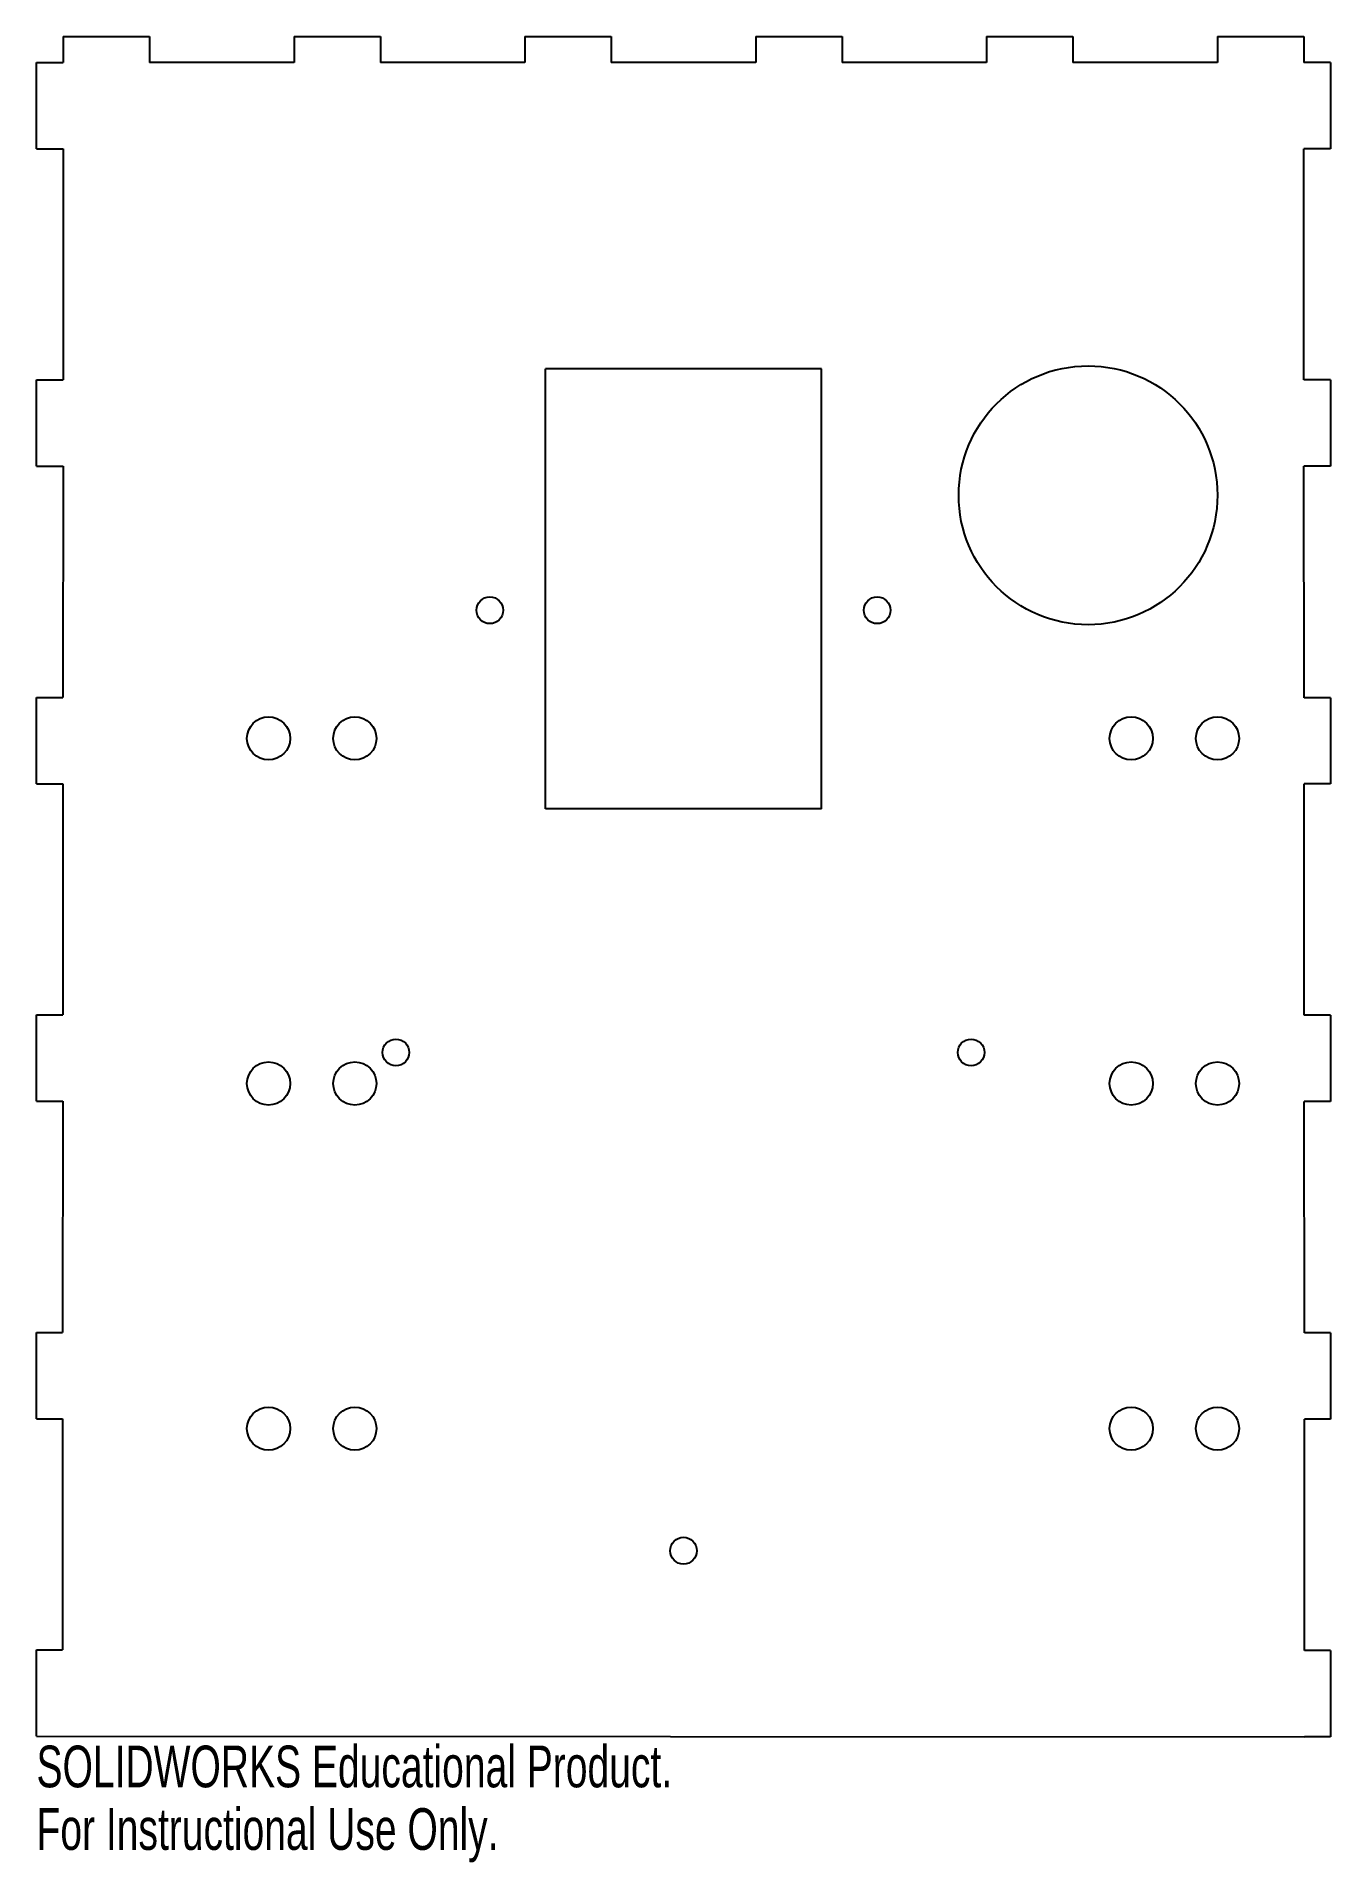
# Model space of a CAD drawing. Header units: millimetres. Extents: x 0 to 150, y -12 to 200.
import ezdxf

# ---------------------------------------------------------------- set-up
doc = ezdxf.new("R2010")
doc.units = ezdxf.units.MM
doc.styles.add('SLDTEXTSTYLE0', font='TXT', dxfattribs={"width": 0.7})

msp = doc.modelspace()

# ---------------------------------------------------------------- linework, layer by layer
at = {"color": 7, "linetype": 'Continuous', "lineweight": 25}
for p, q in [((3.1, 200), (3.1, 197)), ((3.1, 200), (13.1, 200)), ((13.1, 200), (13.1, 197)), ((29.86, 200), (29.86, 197)), ((29.86, 200), (39.86, 200)), ((39.86, 200), (39.86, 197)), ((56.62, 200), (56.62, 197)), ((56.62, 200), (66.62, 200)), ((66.62, 200), (66.62, 197)), ((83.38, 200), (83.38, 197)), ((83.38, 200), (93.38, 200)), ((93.38, 200), (93.38, 197)), ((110.14, 200), (120.14, 200)), ((110.14, 200), (110.14, 197)), ((120.14, 200), (120.14, 197)), ((136.9, 200), (146.9, 200)), ((136.9, 200), (136.9, 197)), ((146.9, 200), (146.9, 197)), ((0, 187), (0, 197)), ((0, 197), (3.1, 197)), ((29.86, 197), (13.1, 197)), ((56.62, 197), (39.86, 197)), ((83.38, 197), (66.62, 197)), ((110.14, 197), (93.38, 197)), ((136.9, 197), (120.14, 197)), ((150, 197), (146.9, 197)), ((150, 197), (150, 187)), ((0, 187), (3.09, 187)), ((3.09, 187), (3.08, 160.2)), ((150, 187), (146.91, 187)), ((146.92, 160.19), (146.91, 187)), ((91, 161.5), (59, 161.5)), ((59, 110.5), (59, 161.5)), ((91, 110.5), (91, 161.5)), ((0, 150.2), (0, 160.2)), ((0, 160.2), (3.08, 160.2)), ((150, 160.19), (146.92, 160.19)), ((150, 160.19), (150, 150.19)), ((0, 150.2), (3.08, 150.2)), ((3.08, 150.2), (3.06, 123.4)), ((150, 150.19), (146.92, 150.19)), ((146.94, 123.37), (146.92, 150.19)), ((0, 113.4), (0, 123.4)), ((0, 123.4), (3.06, 123.4)), ((150, 123.37), (146.94, 123.37)), ((150, 123.37), (150, 113.37)), ((0, 113.4), (3.06, 113.4)), ((3.06, 113.4), (3.04, 86.6)), ((150, 113.37), (146.94, 113.37)), ((146.96, 86.56), (146.94, 113.37)), ((91, 110.5), (59, 110.5)), ((0, 76.6), (0, 86.6)), ((0, 86.6), (3.04, 86.6)), ((150, 86.56), (146.96, 86.56)), ((150, 86.56), (150, 76.56)), ((0, 76.6), (3.04, 76.6)), ((3.04, 76.6), (3.02, 49.8)), ((150, 76.56), (146.96, 76.56)), ((146.98, 49.74), (146.96, 76.56)), ((0, 39.8), (0, 49.8)), ((0, 49.8), (3.02, 49.8)), ((150, 49.74), (146.98, 49.74)), ((150, 49.74), (150, 39.74)), ((0, 39.8), (3.02, 39.8)), ((3.02, 39.8), (3.01, 13)), ((150, 39.74), (146.98, 39.74)), ((146.99, 12.93), (146.98, 39.74)), ((0, 3), (0, 13)), ((0, 13), (3.01, 13)), ((150, 12.93), (146.99, 12.93)), ((150, 12.93), (150, 2.93)), ((0, 3), (147, 2.93)), ((150, 2.93), (147, 2.93))]:
    msp.add_line(p, q, dxfattribs=at)
for centre, radius in [((121.9, 146.83), 15), ((52.55, 133.5), 1.55), ((97.45, 133.5), 1.55), ((26.9, 118.65), 2.5), ((36.9, 118.65), 2.5), ((126.9, 118.65), 2.5), ((136.9, 118.65), 2.5), ((41.66, 82.25), 1.55), ((108.34, 82.25), 1.55), ((26.9, 78.65), 2.5), ((36.9, 78.65), 2.5), ((126.9, 78.65), 2.5), ((136.9, 78.65), 2.5), ((26.9, 38.65), 2.5), ((36.9, 38.65), 2.5), ((126.9, 38.65), 2.5), ((136.9, 38.65), 2.5), ((75, 24.5), 1.55)]:
    msp.add_circle(centre, radius, dxfattribs=at)

# ---------------------------------------------------------------- texts
at = {"color": 7, "linetype": 'Continuous', "char_height": 4.8336, "attachment_point": 1, "style": 'SLDTEXTSTYLE0'}
for s, insert in [('SOLIDWORKS Educational Product.', (0, 1.91)), ('For Instructional Use Only.', (0, -5.34))]:
    msp.add_mtext(s, dxfattribs=dict(at, insert=insert))

doc.saveas('drawing.dxf')
